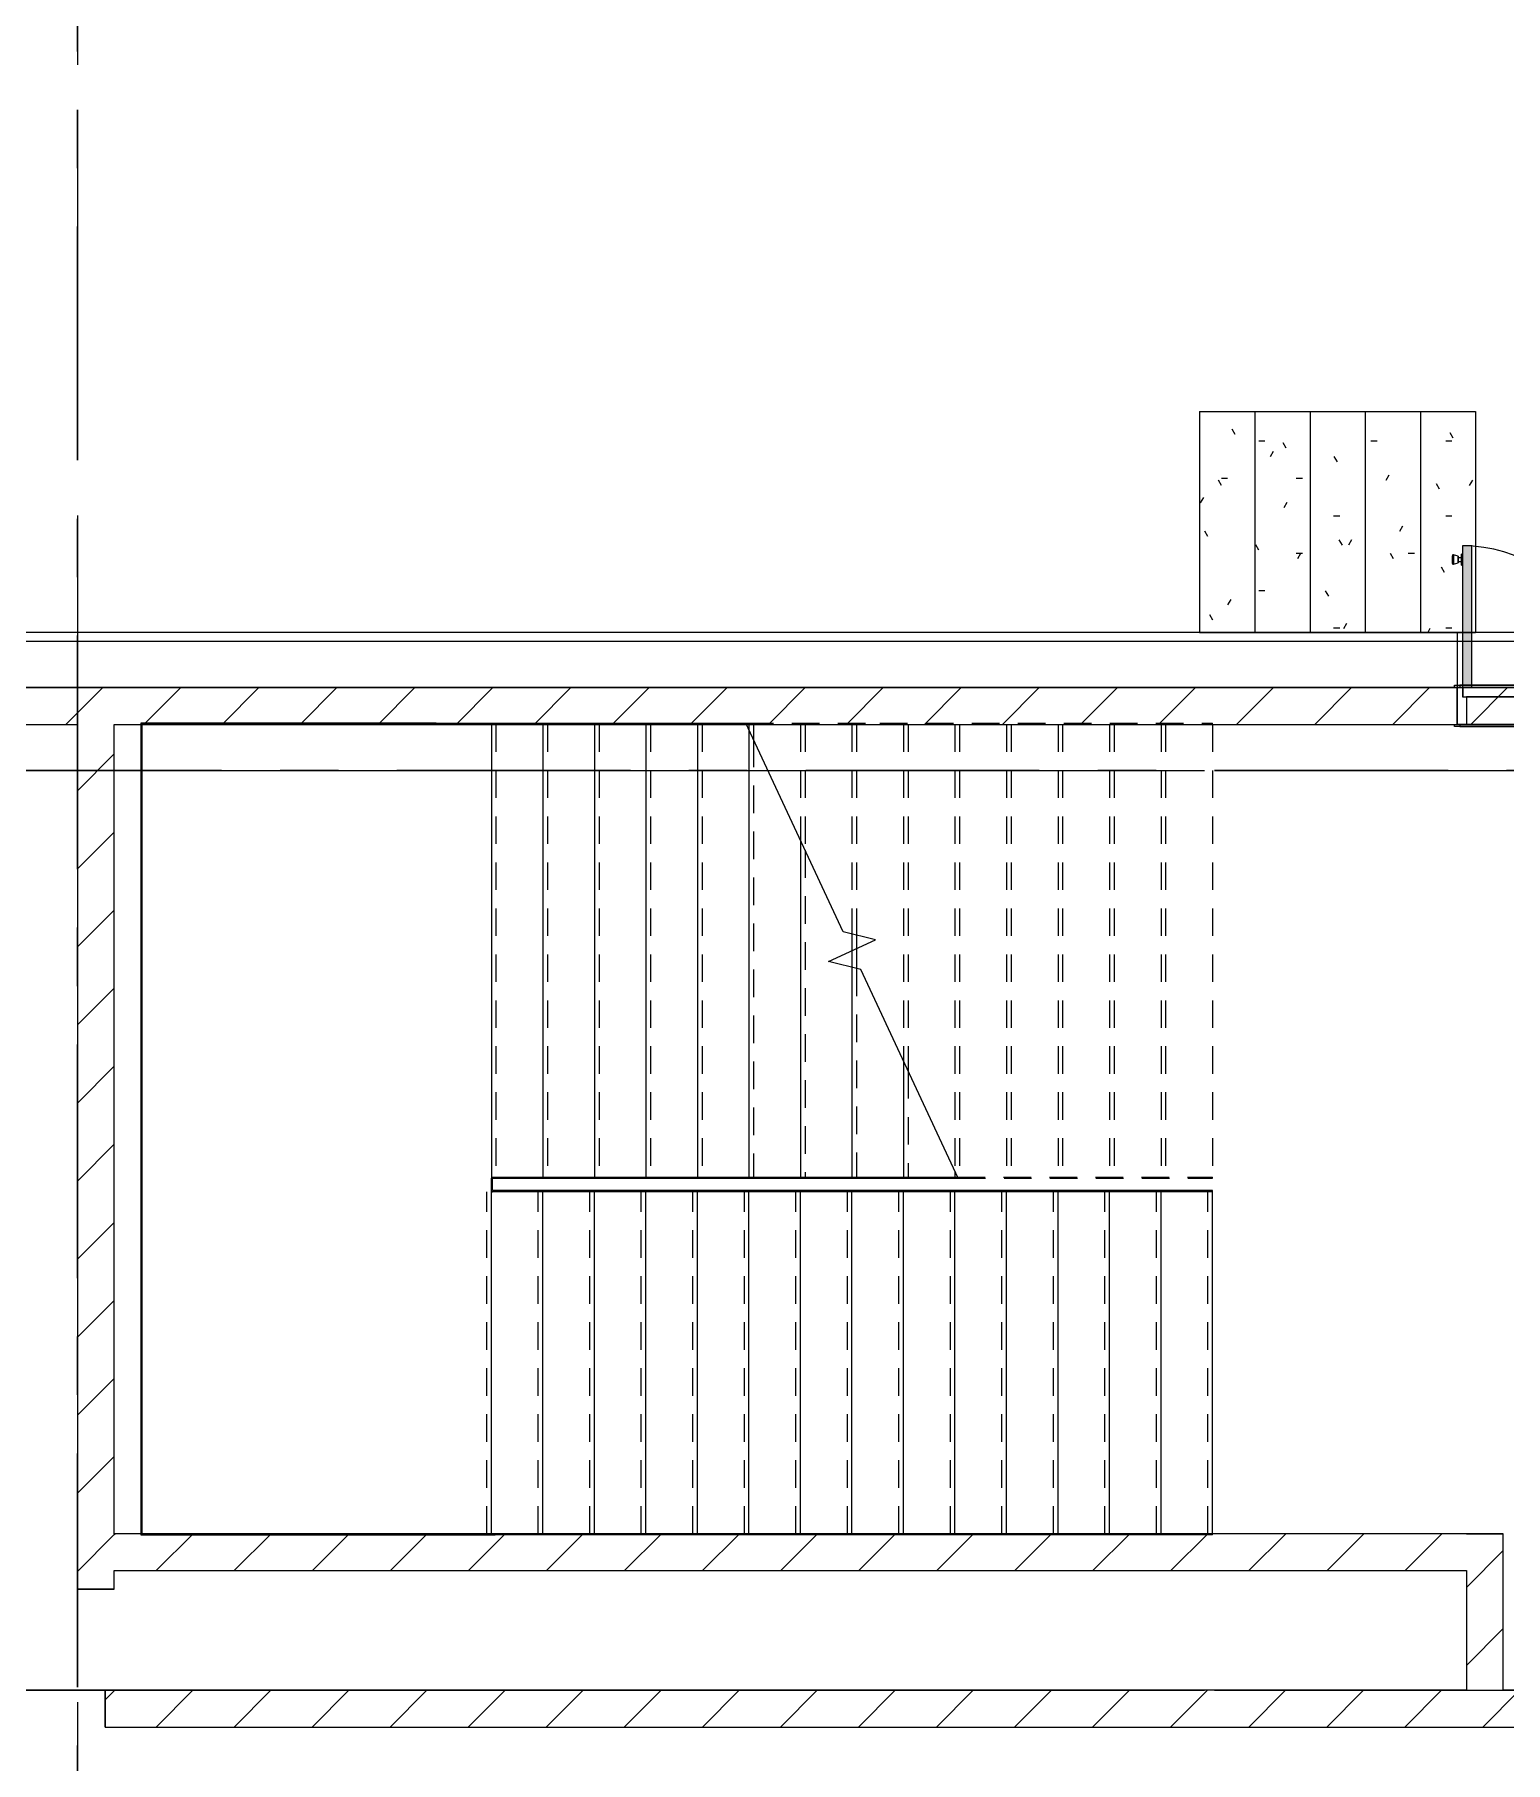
# Model space of a CAD drawing. Header units: millimetres. Extents: x -4000 to 187956, y -58990 to 162485.
# Drawn here: x 32766 to 40762, y 135058 to 144449 of the extents above; entities that cross this region are included whole.
import ezdxf

# ---------------------------------------------------------------- set-up
doc = ezdxf.new("R2010")
doc.units = ezdxf.units.MM
for name, pattern in [('Dash', [600, 300, -300]), ('Dash_2_', [635, 317.5, -317.5]), ('Grid Line', [2222.5, 1270, -317.5, 317.5, -317.5]), ('Grid Line 12_5mm', [2150, 1250, -300, 300, -300]), ('Overhead 1_5mm', [250, 150, -100])]:
    doc.linetypes.add(name, pattern=pattern)
for name, color, linetype, lineweight in [('A-DETL-GENF', 92, 'Continuous', 9), ('A-DOOR', 31, 'Continuous', 13), ('A-DOOR-FRAM', 31, 'Continuous', 13), ('A-DOOR-HDLN', 31, 'Dash_2_', 13), ('A-WALL', 113, 'Continuous', 13), ('A-WALL-PATT', 111, 'Continuous', 13), ('S-GRID', 1, 'Continuous', 30), ('S-STRS', 31, 'Continuous', 9), ('S-STRS-MBND', 31, 'Continuous', 9)]:
    doc.layers.add(name, color=color, linetype=linetype, lineweight=lineweight)
pattern_1 = [(0, (0, 0), (812.8, 203.2), [33.528, -576.072, 33.528, -576.072, -3251.2]), (0, (0, 0), (812.8, 203.2), [-1219.2, 33.528, -1185.672, 33.528, -576.072, -1422.4]), (0, (0, 0), (812.8, 203.2), [-3048, 33.528, -372.872, 33.528, -982.472]), (120, (304.8, 101.6), (-582.37636, 602.30545), [33.528, -576.072, 33.528, -576.072, -3251.2]), (120, (304.8, 101.6), (-582.37636, 602.30545), [-1219.2, 33.528, -1185.672, 33.528, -576.072, -1422.4]), (120, (304.8, 101.6), (-582.37636, 602.30545), [-3048, 33.528, -372.872, 33.528, -982.472]), (240, (406.4, 508), (-230.42364, -805.50545), [33.528, -576.072, 33.528, -576.072, -3251.2]), (240, (406.4, 508), (-230.42364, -805.50545), [-1219.2, 33.528, -1185.672, 33.528, -576.072, -1422.4]), (240, (406.4, 508), (-230.42364, -805.50545), [-3048, 33.528, -372.872, 33.528, -982.472])]
pattern_2 = [(45, (0, 0), (-212.13203, 212.13203), [])]

# ---------------------------------------------------------------- blocks, each defined once
blk = doc.blocks.new('dcc5a - 1600X2200-207627-FFS - TANG 1')
at = {"layer": 'A-DOOR', "lineweight": 15, "transparency": 33554534}
for points in [[(-313.2, 154.2), (-313.2, 924.7), (-363.2, 924.7), (-363.2, 154.2)], [(1177.8, 154.2), (1177.8, 924.7), (1127.8, 924.7), (1127.8, 154.2)]]:
    blk.add_hatch(color=256, dxfattribs=at).paths.add_polyline_path(points)
at = {"layer": 'A-DETL-GENF', "color": 250}
for p, q in [((-416.4, 874.7), (-418.2, 870.2)), ((-418.2, 870.2), (-418.2, 829.2)), ((-418.2, 829.2), (-418.2, 870.2)), ((-412.9, 874.7), (-416.4, 874.7)), ((-416.4, 874.7), (-416.4, 824.7)), ((-416.4, 824.7), (-416.4, 874.7)), ((-388.2, 868.3), (-412.9, 874.7)), ((-412.9, 874.7), (-412.9, 824.7)), ((-412.9, 824.7), (-412.9, 874.7)), ((-388.2, 868.3), (-388.2, 831.1)), ((-388.2, 831.1), (-388.2, 868.3)), ((-369.2, 859.7), (-388.2, 859.7)), ((-388.2, 859.7), (-388.2, 839.7)), ((-388.2, 839.7), (-388.2, 859.7)), ((-363.2, 879.7), (-369.2, 879.7)), ((-369.2, 879.7), (-369.2, 819.7)), ((-369.2, 819.7), (-369.2, 879.7)), ((-369.2, 839.7), (-369.2, 859.7)), ((-369.2, 859.7), (-369.2, 839.7)), ((-363.2, 879.7), (-363.2, 819.7)), ((-363.2, 819.7), (-363.2, 879.7)), ((1177.8, 879.7), (1177.8, 819.7)), ((1177.8, 819.7), (1177.8, 879.7)), ((1177.8, 879.7), (1183.8, 879.7)), ((1183.8, 879.7), (1183.8, 819.7)), ((1183.8, 819.7), (1183.8, 879.7)), ((1183.8, 839.7), (1183.8, 859.7)), ((1183.8, 859.7), (1183.8, 839.7)), ((1183.8, 859.7), (1202.8, 859.7)), ((1202.8, 868.3), (1227.5, 874.7)), ((1202.8, 868.3), (1202.8, 831.1)), ((1202.8, 831.1), (1202.8, 868.3)), ((1202.8, 859.7), (1202.8, 839.7)), ((1202.8, 839.7), (1202.8, 859.7)), ((1227.5, 874.7), (1231, 874.7)), ((1227.5, 874.7), (1227.5, 824.7)), ((1227.5, 824.7), (1227.5, 874.7)), ((1231, 874.7), (1232.8, 870.2)), ((1231, 874.7), (1231, 824.7)), ((1231, 824.7), (1231, 874.7)), ((1232.8, 870.2), (1232.8, 829.2)), ((1232.8, 829.2), (1232.8, 870.2)), ((-418.2, 829.2), (-416.4, 824.7)), ((-416.4, 824.7), (-412.9, 824.7)), ((-412.9, 824.7), (-388.2, 831.1)), ((-388.2, 839.7), (-369.2, 839.7)), ((-369.2, 819.7), (-363.2, 819.7)), ((1183.8, 819.7), (1177.8, 819.7)), ((1202.8, 839.7), (1183.8, 839.7)), ((1227.5, 824.7), (1202.8, 831.1)), ((1231, 824.7), (1227.5, 824.7)), ((1232.8, 829.2), (1231, 824.7))]:
    blk.add_line(p, q, dxfattribs=at)
at = {"layer": 'A-DOOR', "color": 5, "lineweight": 15}
for p, q in [((-363.2, 924.7), (-363.2, 454.2)), ((-313.2, 924.7), (-363.2, 924.7)), ((-363.2, 924.7), (-363.2, 454.2)), ((-313.2, 924.7), (-363.2, 924.7)), ((-313.2, 454.2), (-313.2, 924.7)), ((-313.2, 454.2), (-313.2, 924.7)), ((1127.8, 924.7), (1127.8, 454.2)), ((1177.8, 924.7), (1127.8, 924.7)), ((1127.8, 924.7), (1177.8, 924.7)), ((1127.8, 454.2), (1127.8, 924.7)), ((1177.8, 454.2), (1177.8, 924.7)), ((1177.8, 924.7), (1177.8, 454.2)), ((-407.7, -57.8), (-407.7, -45.8)), ((1222.3, -57.8), (-407.7, -57.8)), ((1222.3, -45.8), (1222.3, -57.8))]:
    blk.add_line(p, q, dxfattribs=at)
at = {"layer": 'A-DOOR', "color": 171, "lineweight": 15}
for p, q in [((-363.2, 454.2), (-363.2, 171.7)), ((-363.2, 454.2), (-363.2, 171.7)), ((-313.2, 171.4), (-313.2, 454.2)), ((-313.2, 171.4), (-313.2, 454.2)), ((1127.8, 454.2), (1127.8, 154.2)), ((1127.8, 154.2), (1127.8, 454.2)), ((1177.8, 154.2), (1177.8, 454.2)), ((1177.8, 454.2), (1177.8, 154.2)), ((-407.7, 154.2), (-407.7, 166.2)), ((-407.7, 166.2), (-363.2, 166.2)), ((-392.7, 154.2), (-392.7, 96.4)), ((-392.7, 95.3), (-392.7, -45.8)), ((-363.2, 170.6), (-363.2, 154.2)), ((-363.2, 170.6), (-363.2, 154.2)), ((-363.2, 166.2), (-313.2, 166.2)), ((-313.2, 154.2), (-313.2, 170.6)), ((-313.2, 154.2), (-313.2, 170.6)), ((-313.2, 166.2), (1127.8, 166.2)), ((1127.8, 166.2), (1177.8, 166.2)), ((1177.8, 166.2), (1222.3, 166.2)), ((1207.3, 126.7), (1207.3, 154.2)), ((1207.3, -45.8), (1207.3, 126.2)), ((1222.3, 166.2), (1222.3, 154.2)), ((-407.7, -57.8), (-407.7, -45.8)), ((-407.7, -45.8), (1222.3, -45.8)), ((-377.7, -57.8), (-407.7, -57.8)), ((-392.7, -45.8), (1207.3, -45.8)), ((-377.7, -45.8), (-377.7, -57.8)), ((-377.7, -45.8), (-377.7, -57.8)), ((-377.7, -57.8), (1192.3, -57.8)), ((1192.3, -57.8), (1192.3, -45.8)), ((1192.3, -57.8), (1192.3, -45.8)), ((1192.3, -57.8), (1222.3, -57.8)), ((1222.3, -57.8), (1222.3, -45.8))]:
    blk.add_line(p, q, dxfattribs=at)
at = {"layer": 'A-DOOR', "color": 161, "lineweight": 15}
for p, q in [((-407.7, 154.2), (-407.7, 166.2)), ((-407.7, 166.2), (-377.7, 166.2)), ((-363.2, 154.2), (-407.7, 154.2)), ((-377.7, 166.2), (-377.7, 154.2)), ((-377.7, 166.2), (-377.7, 154.2)), ((-363.2, 166.2), (-377.7, 166.2)), ((-313.2, 154.2), (-363.2, 154.2)), ((-363.2, 154.2), (-313.2, 154.2)), ((-363.2, 154.2), (-313.2, 154.2)), ((-363.2, 154.2), (1177.8, 154.2)), ((1127.8, 166.2), (-313.2, 166.2)), ((1127.8, 154.2), (-313.2, 154.2)), ((1177.8, 154.2), (1127.8, 154.2)), ((1127.8, 154.2), (1177.8, 154.2)), ((1127.8, 154.2), (1177.8, 154.2)), ((1127.8, 154.2), (1177.8, 154.2)), ((1192.3, 166.2), (1177.8, 166.2)), ((1222.3, 154.2), (1177.8, 154.2)), ((1222.3, 166.2), (1192.3, 166.2)), ((1192.3, 166.2), (1192.3, 154.2)), ((1192.3, 154.2), (1192.3, 166.2)), ((1222.3, 166.2), (1222.3, 154.2)), ((-407.7, -45.8), (-392.7, -45.8)), ((1222.3, -45.8), (1207.3, -45.8))]:
    blk.add_line(p, q, dxfattribs=at)
at = {"layer": 'A-DOOR', "color": 151, "lineweight": 15}
for p, q in [((-392.7, 154.2), (-407.7, 154.2)), ((-313.2, 166.2), (-363.2, 166.2)), ((1177.8, 166.2), (1127.8, 166.2)), ((1207.3, 154.2), (1222.3, 154.2)), ((-392.7, -45.8), (-377.7, -45.8)), ((1192.3, -45.8), (-377.7, -45.8)), ((1207.3, -45.8), (1192.3, -45.8))]:
    blk.add_line(p, q, dxfattribs=at)
at = {"layer": 'A-DOOR', "color": 255, "lineweight": 15}
for p, q in [((-377.7, 154.2), (-392.7, 154.2)), ((-377.7, 154.2), (-363.2, 154.2)), ((-363.2, 154.2), (-313.2, 154.2)), ((-313.2, 154.2), (1127.8, 154.2)), ((1127.8, 154.2), (1177.8, 154.2)), ((1177.8, 154.2), (1192.3, 154.2)), ((1192.3, 154.2), (1207.3, 154.2))]:
    blk.add_line(p, q, dxfattribs=at)
at = {"layer": 'A-DOOR', "color": 5, "lineweight": 15}
for centre, start, end in [((-363.2, 154.2), 22.95061, 90), ((1177.8, 154.2), 90, 157.04939)]:
    blk.add_arc(centre, 770.5, start, end, dxfattribs=at)
at = {"layer": 'A-DOOR', "color": 171, "lineweight": 15}
for centre, start, end in [((-363.2, 154.2), 0, 22.95061), ((1177.8, 154.2), 157.04939, 180)]:
    blk.add_arc(centre, 770.5, start, end, dxfattribs=at)
at = {"layer": 'A-DOOR-FRAM', "color": 81, "lineweight": 15}
for p, q in [((-392.7, 96.4), (-392.7, 154.2)), ((-392.7, -45.8), (-392.7, 95.3)), ((-362.7, 154.2), (-362.7, 104.2)), ((-362.7, 154.2), (-362.7, 104.2)), ((-362.7, 104.2), (-342.7, 104.2)), ((-362.7, 104.2), (1177.3, 104.2)), ((-342.7, 104.2), (-342.7, 97.3)), ((-342.7, 104.2), (-342.7, 97.3)), ((1157.3, 104.2), (-342.7, 104.2)), ((-342.7, 96.2), (-342.7, -45.8)), ((-342.7, 96.2), (-342.7, -45.8)), ((1157.3, -45.8), (1157.3, 104.2)), ((1177.3, 104.2), (1157.3, 104.2)), ((1157.3, -45.8), (1157.3, 104.2)), ((1177.3, 126.1), (1177.3, 154.2)), ((1177.3, 126.1), (1177.3, 154.2)), ((1177.3, 104.2), (1177.3, 125.6)), ((1177.3, 104.2), (1177.3, 125.6)), ((1207.3, 126.7), (1207.3, 154.2)), ((1207.3, -45.8), (1207.3, 126.2)), ((1207.3, -45.8), (-392.7, -45.8))]:
    blk.add_line(p, q, dxfattribs=at)
at = {"layer": 'A-DOOR-FRAM', "color": 255, "lineweight": 15}
for p, q in [((-392.7, 154.2), (-363.2, 154.2)), ((-313.2, 154.2), (-362.7, 154.2)), ((1127.8, 154.2), (-313.2, 154.2)), ((1177.3, 154.2), (1127.8, 154.2)), ((1207.3, 154.2), (1177.8, 154.2))]:
    blk.add_line(p, q, dxfattribs=at)
at = {"layer": 'A-DOOR-FRAM', "color": 91, "lineweight": 15}
for p, q in [((-392.7, 96.4), (-392.7, 154.2)), ((-392.7, -45.8), (-392.7, 95.3)), ((1207.3, 154.2), (1207.3, 126.7)), ((1207.3, 126.2), (1207.3, -45.8))]:
    blk.add_line(p, q, dxfattribs=at)
at = {"layer": 'A-DOOR-FRAM', "color": 71, "lineweight": 15}
for p, q in [((-392.7, 154.2), (-363.2, 154.2)), ((-363.2, 154.2), (-313.2, 154.2)), ((-313.2, 154.2), (1127.8, 154.2)), ((1127.8, 154.2), (1177.8, 154.2)), ((1177.8, 154.2), (1207.3, 154.2)), ((-342.7, -45.8), (-392.7, -45.8)), ((-342.7, -45.8), (1157.3, -45.8)), ((1157.3, -45.8), (1207.3, -45.8))]:
    blk.add_line(p, q, dxfattribs=at)
at = {"layer": 'A-DOOR-HDLN', "color": 171, "linetype": 'Dash', "lineweight": 15}
for p, q in [((-363.2, 154.2), (-363.2, 104.2)), ((-363.2, 104.2), (1177.8, 104.2)), ((407.3, 111.5), (407.3, 154.2)), ((407.3, 104.2), (407.3, 110.7)), ((1177.8, 126.2), (1177.8, 154.2)), ((1177.8, 104.2), (1177.8, 125.6))]:
    blk.add_line(p, q, dxfattribs=at)
at = {"layer": 'A-DOOR-HDLN', "color": 161, "linetype": 'Dash', "lineweight": 15}
blk.add_line((1177.8, 154.2), (-363.2, 154.2), dxfattribs=at)
blk = doc.blocks.new('CMF2_NHAXUONG_A_rvt-1-FFS - TANG 1')
at = {"layer": 'A-WALL-PATT', "lineweight": 9}
h = blk.add_hatch(dxfattribs=at)
h.set_pattern_fill('FP_12', color=250, style=0, pattern_type=2)
h.set_pattern_definition(pattern_2)
h.paths.add_polyline_path([(43549.8, 140700), (43549.8, 140900), (300, 140900), (300, 140700), (43349.8, 140700)])
h = blk.add_hatch(dxfattribs=at)
h.set_pattern_fill('FP_12', color=250, style=0, pattern_type=2)
h.set_pattern_definition(pattern_2)
h.paths.add_polyline_path([(33200, 136000), (33200, 140700), (33000, 140700), (33000, 136000)])
h = blk.add_hatch(dxfattribs=at)
h.set_pattern_fill('FP_12', color=250, style=0, pattern_type=2)
h.set_pattern_definition(pattern_2)
h.paths.add_polyline_path([(33200, 136100.1), (40549.8, 136100.1), (40549.8, 136300.1), (33200, 136300.1), (33200, 136244.3)])
h = blk.add_hatch(dxfattribs=at)
h.set_pattern_fill('FP_12', color=250, style=0, pattern_type=2)
h.set_pattern_definition(pattern_2)
h.paths.add_polyline_path([(40749.8, 135450.1), (40749.8, 136300.1), (40549.8, 136300.1), (40549.8, 135450.1)])
h = blk.add_hatch(dxfattribs=at)
h.set_pattern_fill('FP_12', color=250, style=0, pattern_type=2)
h.set_pattern_definition(pattern_2)
h.paths.add_polyline_path([(39103.6, 135250.1), (43349.8, 135250.1), (43349.8, 135450.1), (33149.8, 135450.1), (33149.8, 135250.1), (36836.1, 135250.1)])
at = {"layer": 'S-STRS'}
h = blk.add_hatch(dxfattribs=at)
h.set_pattern_fill('FP_1', color=256, style=0, pattern_type=2)
h.set_pattern_definition(pattern_1)
h.paths.add_polyline_path([(39103.6, 141200), (39399.8, 141200), (39399.8, 142400), (39099.8, 142400), (39099.8, 141200)])
h = blk.add_hatch(dxfattribs=at)
h.set_pattern_fill('FP_1', color=256, style=0, pattern_type=2)
h.set_pattern_definition(pattern_1)
h.paths.add_polyline_path([(39399.8, 141200), (39699.8, 141200), (39699.8, 142400), (39399.8, 142400)])
h = blk.add_hatch(dxfattribs=at)
h.set_pattern_fill('FP_1', color=256, style=0, pattern_type=2)
h.set_pattern_definition(pattern_1)
h.paths.add_polyline_path([(39699.8, 141200), (39999.8, 141200), (39999.8, 142400), (39699.8, 142400)])
h = blk.add_hatch(dxfattribs=at)
h.set_pattern_fill('FP_1', color=256, style=0, pattern_type=2)
h.set_pattern_definition(pattern_1)
h.paths.add_polyline_path([(39999.8, 141200), (40299.8, 141200), (40299.8, 142400), (39999.8, 142400)])
h = blk.add_hatch(dxfattribs=at)
h.set_pattern_fill('FP_1', color=256, style=0, pattern_type=2)
h.set_pattern_definition(pattern_1)
h.paths.add_polyline_path([(40599.8, 141200), (40599.8, 142400), (40299.8, 142400), (40299.8, 141200)])
at = {"layer": 'A-WALL', "color": 50, "lineweight": 15}
for p, q in [((43999.8, 141200), (300, 141200)), ((43999.8, 141150), (300, 141150)), ((31640, 140900), (43549.8, 140900)), ((43549.8, 140900), (31640, 140900)), ((499.8, 140700), (33000, 140700)), ((33000, 140700), (33000, 136000)), ((33200, 140700), (43349.8, 140700)), ((33200, 136300.1), (33200, 140700)), ((40549.8, 136300.1), (33200, 136300.1)), ((40749.8, 136300.1), (40549.8, 136300.1)), ((40749.8, 135450.1), (40749.8, 136300.1)), ((33200, 136100.1), (40549.8, 136100.1)), ((33200, 136000), (33200, 136100.1)), ((40549.8, 136100.1), (40549.8, 135450.1)), ((33000, 136000), (33200, 136000)), ((40549.8, 135450.1), (33149.8, 135450.1)), ((33149.8, 135450.1), (33149.8, 135250.1)), ((43349.8, 135450.1), (40749.8, 135450.1)), ((33149.8, 135250.1), (43349.8, 135250.1))]:
    blk.add_line(p, q, dxfattribs=at)
at = {"layer": 'A-WALL', "color": 35, "lineweight": 15}
for p, q in [((40499.8, 141200), (300, 141200)), ((40499.8, 141200), (40499.8, 140912)), ((40499.8, 141200), (40499.8, 140912)), ((40529.3, 141200), (40499.8, 141200)), ((42020.3, 141200), (40579.3, 141200)), ((40499.8, 140900), (40499.8, 140842.2)), ((40499.8, 140841.1), (40499.8, 140700)), ((11175.8, 140700), (33000, 140700)), ((33000, 140700), (33000, 136000)), ((33200, 140700), (33343.8, 140700)), ((33200, 136300.1), (33200, 140700)), ((36636, 140700), (40484.8, 140700)), ((33343.8, 136300.1), (33200, 136300.1)), ((40549.8, 136300.1), (39169.8, 136300.1)), ((40549.8, 136300.1), (40749.8, 136300.1)), ((40749.8, 135450.1), (40749.8, 136300.1)), ((33200, 136100.1), (40549.8, 136100.1)), ((33200, 136000), (33200, 136100.1)), ((40549.8, 136100.1), (40549.8, 135450.1)), ((33200, 136000), (33000, 136000)), ((40549.8, 135450.1), (33149.8, 135450.1)), ((33149.8, 135250.1), (33149.8, 135450.1)), ((40784.8, 135450.1), (40749.8, 135450.1)), ((33149.8, 135250.1), (40784.8, 135250.1))]:
    blk.add_line(p, q, dxfattribs=at)
at = {"layer": 'A-WALL', "color": 43, "lineweight": 15}
blk.add_line((40579.3, 141200), (40529.3, 141200), dxfattribs=at)
at = {"layer": 'A-WALL', "color": 53, "lineweight": 15}
for p, q in [((40499.8, 140912), (40499.8, 140900)), ((40499.8, 140912), (40499.8, 140900)), ((40499.8, 140900), (40499.8, 140842.2)), ((40499.8, 140841.1), (40499.8, 140700)), ((33343.8, 140700), (36636, 140700)), ((40484.8, 140700), (40499.8, 140700)), ((40499.8, 140700), (42099.8, 140700)), ((33349.8, 136300.1), (33343.8, 136300.1))]:
    blk.add_line(p, q, dxfattribs=at)
at = {"layer": 'A-WALL', "color": 71, "lineweight": 15}
blk.add_line((39169.8, 136300.1), (33349.8, 136300.1), dxfattribs=at)
at = {"layer": 'S-GRID', "linetype": 'Grid Line 12_5mm', "lineweight": 9}
for p, q in [((33000, 161185.2), (33000, -16487.4)), ((-824.3, 140450), (183641.1, 140450)), ((-824.3, 135450), (183641.1, 135450))]:
    blk.add_line(p, q, dxfattribs=at)
at = {"layer": 'S-STRS', "color": 250}
for p, q in [((39099.8, 142400), (39099.8, 141200)), ((39099.8, 142400), (39399.8, 142400)), ((39399.8, 142400), (39699.8, 142400)), ((39399.8, 142400), (39399.8, 141200)), ((39699.8, 142400), (39999.8, 142400)), ((39699.8, 142400), (39699.8, 141200)), ((39999.8, 142400), (40299.8, 142400)), ((39999.8, 142400), (39999.8, 141200)), ((40299.8, 142400), (40599.8, 142400)), ((40299.8, 142400), (40299.8, 141200)), ((40599.8, 142400), (40599.8, 141200)), ((33343.8, 140700), (33343.8, 136300.1)), ((33349.8, 140699.9), (33349.8, 136300.1)), ((34949.7, 140699.9), (33349.8, 140699.9)), ((34949.7, 140699.9), (35249.8, 140699.9)), ((35249.8, 140699.9), (35529.8, 140699.9)), ((35249.8, 140699.9), (35249.8, 138239.2)), ((35529.8, 140699.9), (35809.8, 140699.9)), ((35529.8, 140699.9), (35529.8, 138239.2)), ((35809.8, 140699.9), (36089.8, 140699.9)), ((35809.8, 140699.9), (35809.8, 138239.2)), ((36089.8, 140699.9), (36369.8, 140699.9)), ((36089.8, 140699.9), (36089.8, 138239.2)), ((36369.8, 140699.9), (36636.1, 140699.9)), ((36369.8, 140699.9), (36369.8, 138239.2)), ((36649.8, 140670.5), (36649.8, 138239.2)), ((36929.8, 140070), (36929.8, 138239.2)), ((37209.8, 139560), (37209.8, 139469.6)), ((37209.8, 139379.2), (37209.8, 138239.2)), ((37489.8, 138869.1), (37489.8, 138239.2)), ((37769.8, 138268.6), (37769.8, 138239.2)), ((35249.8, 138239.2), (35249.8, 138233.2)), ((35249.8, 138239.2), (35529.8, 138239.2)), ((35249.8, 138159.9), (35249.8, 138233.2)), ((35249.8, 138159.9), (35255.8, 138159.9)), ((35249.8, 136300.1), (35249.8, 138159.9)), ((35255.8, 138233.2), (37786.3, 138233.2)), ((35255.8, 138165.9), (35255.8, 138233.2)), ((39169.8, 138165.9), (35255.8, 138165.9)), ((35529.8, 138159.9), (35255.8, 138159.9)), ((35529.8, 138239.2), (35809.8, 138239.2)), ((35809.8, 138159.9), (35529.8, 138159.9)), ((35529.8, 136300.1), (35529.8, 138159.9)), ((35809.8, 138239.2), (36089.8, 138239.2)), ((36089.8, 138159.9), (35809.8, 138159.9)), ((35809.8, 136300.1), (35809.8, 138159.9)), ((36089.8, 138239.2), (36369.8, 138239.2)), ((36369.8, 138159.9), (36089.8, 138159.9)), ((36089.8, 136300.1), (36089.8, 138159.9)), ((36369.8, 138239.2), (36649.8, 138239.2)), ((36649.8, 138159.9), (36369.8, 138159.9)), ((36369.8, 136300.1), (36369.8, 138159.9)), ((36649.8, 138239.2), (36929.8, 138239.2)), ((36929.8, 138159.9), (36649.8, 138159.9)), ((36649.8, 136300.1), (36649.8, 138159.9)), ((36929.8, 138239.2), (37209.8, 138239.2)), ((37209.8, 138159.9), (36929.8, 138159.9)), ((36929.8, 136300.1), (36929.8, 138159.9)), ((37209.8, 138239.2), (37489.8, 138239.2)), ((37489.8, 138159.9), (37209.8, 138159.9)), ((37209.8, 136300.1), (37209.8, 138159.9)), ((37489.8, 138239.2), (37769.8, 138239.2)), ((37769.8, 138159.9), (37489.8, 138159.9)), ((37489.8, 136300.1), (37489.8, 138159.9)), ((37769.8, 138239.2), (37783.5, 138239.2)), ((38049.8, 138159.9), (37769.8, 138159.9)), ((37769.8, 136300.1), (37769.8, 138159.9)), ((38329.8, 138159.9), (38049.8, 138159.9)), ((38049.8, 136300.1), (38049.8, 138159.9)), ((38609.8, 138159.9), (38329.8, 138159.9)), ((38329.8, 136300.1), (38329.8, 138159.9)), ((38889.8, 138159.9), (38609.8, 138159.9)), ((38609.8, 136300.1), (38609.8, 138159.9)), ((39169.8, 138159.9), (38889.8, 138159.9)), ((38889.8, 136300.1), (38889.8, 138159.9)), ((39169.8, 138159.9), (39169.8, 138165.9)), ((39169.8, 136300.1), (39169.8, 138159.9))]:
    blk.add_line(p, q, dxfattribs=at)
at = {"layer": 'S-STRS', "color": 250, "linetype": 'Overhead 1_5mm'}
for p, q in [((39099.8, 142400), (39099.8, 141200)), ((39399.8, 142400), (39399.8, 141200)), ((39699.8, 142400), (39699.8, 141200)), ((39999.8, 142400), (39999.8, 141200)), ((40299.8, 142400), (40299.8, 141200)), ((35274.8, 140699.9), (35274.8, 138239.2)), ((35554.8, 140699.9), (35554.8, 138239.2)), ((35834.8, 140699.9), (35834.8, 138239.2)), ((36114.8, 140699.9), (36114.8, 138239.2)), ((36394.8, 140699.9), (36394.8, 138239.2)), ((36674.8, 140616.9), (36674.8, 138239.2)), ((36954.8, 140016.4), (36954.8, 138239.2)), ((37234.8, 139553.9), (37234.8, 139481.2)), ((37234.8, 139373.1), (37234.8, 138239.2)), ((37514.8, 138815.5), (37514.8, 138239.2)), ((35224.8, 136300.1), (35224.8, 138159.9)), ((35504.8, 136300.1), (35504.8, 138159.9)), ((35784.8, 136300.1), (35784.8, 138159.9)), ((36064.8, 136300.1), (36064.8, 138159.9)), ((36344.8, 136300.1), (36344.8, 138159.9)), ((36624.8, 136300.1), (36624.8, 138159.9)), ((36904.8, 136300.1), (36904.8, 138159.9)), ((37184.8, 136300.1), (37184.8, 138159.9)), ((37464.8, 136300.1), (37464.8, 138159.9)), ((37744.8, 136300.1), (37744.8, 138159.9)), ((38024.8, 136300.1), (38024.8, 138159.9)), ((38304.8, 136300.1), (38304.8, 138159.9)), ((38584.8, 136300.1), (38584.8, 138159.9)), ((38864.8, 136300.1), (38864.8, 138159.9)), ((39144.8, 136300.1), (39144.8, 138159.9))]:
    blk.add_line(p, q, dxfattribs=at)
at = {"layer": 'S-STRS', "color": 252}
for p, q in [((39099.8, 141200), (39399.8, 141200)), ((39399.8, 141200), (39699.8, 141200)), ((39699.8, 141200), (39999.8, 141200)), ((39999.8, 141200), (40299.8, 141200)), ((40299.8, 141200), (40529.3, 141200)), ((40579.3, 141200), (40599.8, 141200)), ((33343.8, 140705.9), (33343.8, 140700)), ((34949.7, 140705.9), (33343.8, 140705.9)), ((34949.7, 140705.9), (36633.3, 140705.9)), ((35255.8, 138159.9), (35249.8, 138159.9)), ((33343.8, 136300.1), (33343.8, 136294.1)), ((33343.8, 136294.1), (35269.9, 136294.1)), ((33349.8, 136300.1), (35269.9, 136300.1)), ((35529.8, 136300.1), (35269.9, 136300.1)), ((39169.8, 136294.1), (35269.9, 136294.1)), ((35809.8, 136300.1), (35529.8, 136300.1)), ((36089.8, 136300.1), (35809.8, 136300.1)), ((36369.8, 136300.1), (36089.8, 136300.1)), ((36649.8, 136300.1), (36369.8, 136300.1)), ((36929.8, 136300.1), (36649.8, 136300.1)), ((37209.8, 136300.1), (36929.8, 136300.1)), ((37489.8, 136300.1), (37209.8, 136300.1)), ((37769.8, 136300.1), (37489.8, 136300.1)), ((38049.8, 136300.1), (37769.8, 136300.1)), ((38329.8, 136300.1), (38049.8, 136300.1)), ((38609.8, 136300.1), (38329.8, 136300.1)), ((38889.8, 136300.1), (38609.8, 136300.1)), ((39169.8, 136300.1), (38889.8, 136300.1)), ((39169.8, 136294.1), (39169.8, 136300.1))]:
    blk.add_line(p, q, dxfattribs=at)
at = {"layer": 'S-STRS', "color": 8}
blk.add_line((40529.3, 141200), (40579.3, 141200), dxfattribs=at)
at = {"layer": 'S-STRS', "color": 253}
blk.add_line((35269.9, 136300.1), (35249.8, 136300.1), dxfattribs=at)
at = {"layer": 'S-STRS-MBND', "color": 252, "linetype": 'Overhead 1_5mm'}
blk.add_line((36633.3, 140705.9), (37362.2, 140705.9), dxfattribs=at)
at = {"layer": 'S-STRS-MBND', "color": 250}
for p, q in [((37162.2, 139571.5), (36633.3, 140705.9)), ((37337.2, 139529), (37162.2, 139571.5)), ((37082.3, 139410.1), (37337.2, 139529)), ((37257.3, 139367.6), (37082.3, 139410.1)), ((37786.3, 138233.2), (37257.3, 139367.6))]:
    blk.add_line(p, q, dxfattribs=at)
at = {"layer": 'S-STRS-MBND', "color": 250, "linetype": 'Overhead 1_5mm'}
for p, q in [((36636.1, 140699.9), (39169.8, 140699.9)), ((36649.8, 140699.9), (36649.8, 140670.5)), ((36674.8, 140699.9), (36674.8, 140616.9)), ((36929.8, 140699.9), (36929.8, 140070)), ((36954.8, 140699.9), (36954.8, 140016.4)), ((37209.8, 140699.9), (37209.8, 139560)), ((37234.8, 140699.9), (37234.8, 139553.9)), ((37362.2, 140705.9), (39169.8, 140705.9)), ((37489.8, 140699.9), (37489.8, 138869.1)), ((37514.8, 140699.9), (37514.8, 138815.5)), ((37769.8, 140699.9), (37769.8, 138268.6)), ((37794.8, 140699.9), (37794.8, 138239.2)), ((38049.8, 140699.9), (38049.8, 138239.2)), ((38074.8, 140699.9), (38074.8, 138239.2)), ((38329.8, 140699.9), (38329.8, 138239.2)), ((38354.8, 140699.9), (38354.8, 138239.2)), ((38609.8, 140699.9), (38609.8, 138239.2)), ((38634.8, 140699.9), (38634.8, 138239.2)), ((38889.8, 140699.9), (38889.8, 138239.2)), ((38914.8, 140699.9), (38914.8, 138239.2)), ((39169.8, 140699.9), (39169.8, 140705.9)), ((39169.8, 140699.9), (39169.8, 138239.2)), ((37209.8, 139469.6), (37209.8, 139379.2)), ((37234.8, 139481.2), (37234.8, 139373.1)), ((37783.5, 138239.2), (39169.8, 138239.2)), ((37786.3, 138233.2), (39169.8, 138233.2)), ((39169.8, 138233.2), (39169.8, 138239.2))]:
    blk.add_line(p, q, dxfattribs=at)
at = {"layer": 'A-DOOR', "color": 250, "lineweight": 9}
blk.add_blockref('dcc5a - 1600X2200-207627-FFS - TANG 1', (40892.5, 140745.8), dxfattribs=at)

msp = doc.modelspace()

# ---------------------------------------------------------------- block references
at = {"lineweight": 5}
msp.add_blockref('CMF2_NHAXUONG_A_rvt-1-FFS - TANG 1', (0, 0), dxfattribs=at)

# ---------------------------------------------------------------- next in the draw order: linework, layer by layer
at = {"layer": 'S-GRID', "linetype": 'Grid Line'}
for p, q in [((33000, 161185.2), (33000, -16487.4)), ((-824.3, 140450), (183641.1, 140450)), ((-824.3, 135450), (183641.1, 135450))]:
    msp.add_line(p, q, dxfattribs=at)

doc.saveas('drawing.dxf')
